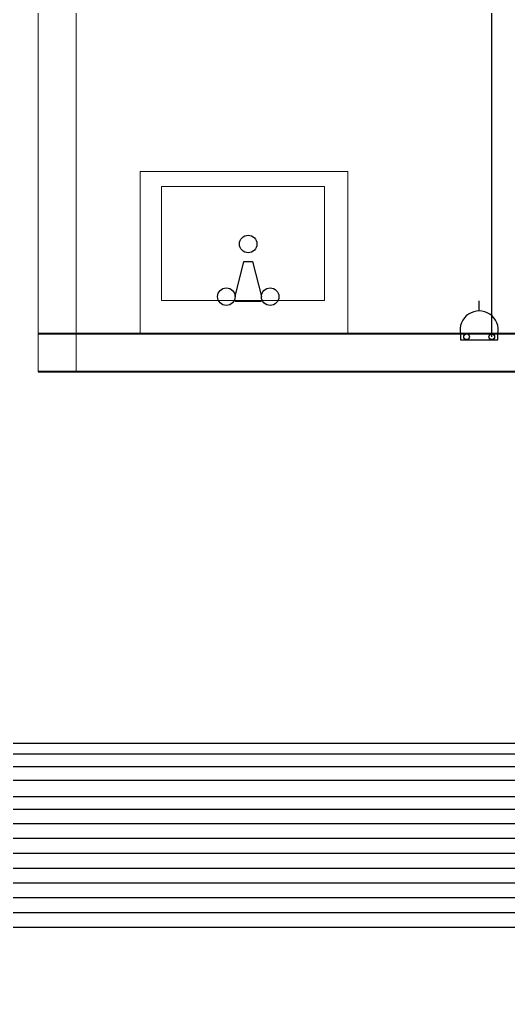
# Model space of a CAD drawing. Header units: inches. Extents: x 3955 to 4125, y 4886 to 4983.
# Drawn here: x 4038.58 to 4040.124, y 4928.142 to 4931.273 of the extents above; entities that cross this region are included whole.
import ezdxf

# ---------------------------------------------------------------- set-up
doc = ezdxf.new("R2010")
doc.units = ezdxf.units.IN
doc.header["$MEASUREMENT"] = 0
doc.layers.get('0').update_dxf_attribs({"lineweight": 35})
for name, color, linetype, lineweight in [('DIM IN', 12, 'Continuous', 15), ('Shop Drawing', 3, 'Continuous', 30), ('walls', 7, 'Continuous', 40)]:
    doc.layers.add(name, color=color, linetype=linetype, lineweight=lineweight)
for name, color, linetype in [('E-POWER', 3, 'Continuous'), ('N Wiring', 255, 'Continuous'), ('UMG-ML', 251, 'Continuous')]:
    doc.layers.add(name, color=color, linetype=linetype)

# ---------------------------------------------------------------- blocks, each defined once
blk = doc.blocks.new('11')
at = {"layer": 'DIM IN', "ltscale": 2.5}
blk.add_lwpolyline([(0.513, 0.6571), (0, 0.6571), (0, 0), (0.513, 0)], close=True, dxfattribs=at)
at = {"layer": 'DIM IN', "ltscale": 2.5, "elevation": 0}
blk.add_lwpolyline([(0.408, 0.5823), (0.0469, 0.5823), (0.0469, 0.067), (0.408, 0.067)], close=True, dxfattribs=at)
at = {"layer": 'UMG-ML', "ltscale": 2.5}
for p, q in [((0.2848, 0.3554, 0), (0.3956, 0.3831, 0)), ((0.4095, 0.3, 0), (0.4095, 0.3831, 0)), ((0.2848, 0.3277, 0), (0.2848, 0.3554, 0)), ((0.3956, 0.3, 0), (0.2848, 0.3277, 0))]:
    blk.add_line(p, q, dxfattribs=at)
for centre in [(0.3956, 0.4108, 0), (0.2294, 0.3416, 0), (0.3956, 0.2723, 0)]:
    blk.add_circle(centre, 0.0277, dxfattribs=at)
blk = doc.blocks.new('S1')
for p, q in [((0, 180), (0, 260)), ((-147, 0), (147, 0))]:
    blk.add_line(p, q)
blk.add_lwpolyline([(147, 0), (-147, 0), (-147, -47.8), (147, -47.8)], close=True)
for centre in [(-99, -23.9), (99, -23.9)]:
    blk.add_circle(centre, 22.2)
at = {"linetype": 'Continuous'}
blk.add_arc((0, 30), 150, 348.46158, 191.53842, dxfattribs=at)
blk = doc.blocks.new('A$C606D7A20')
at = {"layer": 'DIM IN', "ltscale": 2.5}
for p, q in [((24.19247, -7.00207), (24.19247, -8.30463)), ((24.31247, -7.00207), (24.31247, -8.30463))]:
    blk.add_line(p, q, dxfattribs=at)
at = {"layer": 'N Wiring'}
blk.add_lwpolyline([(25.62671, -8.19425), (25.62671, -5.30886, 0.4142136), (25.58671, -5.26886), (24.30283, -5.26886), (24.30283, -5.18921), (27.36951, -5.18921, 0.4142136), (27.40951, -5.14921), (27.40951, -4.95149, -0.4142136), (27.44951, -4.91149), (27.53619, -4.91149), (27.53619, -4.8364), (27.66053, -4.8364, 0.4142136)], format="xyb", dxfattribs=at)
at = {"layer": 'Shop Drawing', "elevation": 0}
for points in [[(34.53807, -2.02164), (33.31778, -2.02164, 0.4142136), (33.27778, -2.06164), (33.27778, -9.69396, -0.4142136), (33.23778, -9.73396), (19.27281, -9.73396, -0.4142136), (19.23281, -9.69396), (19.23281, -8.70353, -0.4142136), (19.27281, -8.66353), (20.48283, -8.66353)], [(32.72046, -2.59454), (32.72046, -9.64884, -0.4142136), (32.68046, -9.68884), (19.31281, -9.68884, -0.4142136), (19.27281, -9.64884), (19.27281, -8.7196, -0.4142136), (19.31281, -8.6796), (20.48283, -8.6796)]]:
    blk.add_lwpolyline(points, format="xyb", dxfattribs=at)
at = {"layer": 'Shop Drawing'}
for points in [[(26.80727, -7.12146), (26.80727, -9.43995, -0.4142136), (26.76727, -9.47995), (19.51281, -9.47995, -0.4142136), (19.47281, -9.43995), (19.47281, -8.79996, -0.4142136), (19.51281, -8.75996), (20.48283, -8.75996)], [(20.48283, -8.72781), (19.43281, -8.72781, 0.4142136), (19.39281, -8.76781), (19.39281, -9.51229, 0.4142136), (19.43281, -9.55229), (29.69359, -9.55229, 0.4142136), (29.73359, -9.51229), (29.73359, -7.29673)], [(30.7703, -8.19425), (30.7703, -9.60878, -0.4142136), (30.7303, -9.64878), (19.35281, -9.64878, -0.4142136), (19.31281, -9.60878), (19.31281, -8.73567, -0.4142136), (19.35281, -8.69567), (20.48283, -8.69567)], [(30.082, -8.20709), (30.082, -9.5568, -0.4142136), (30.042, -9.5968), (19.39281, -9.5968, -0.4142136), (19.35281, -9.5568), (19.35281, -8.75174, -0.4142136), (19.39281, -8.71174), (20.48283, -8.71174)], [(20.48283, -8.74389), (19.47281, -8.74389, 0.4142136), (19.43281, -8.78389), (19.43281, -9.47266, 0.4142136), (19.47281, -9.51266), (27.07719, -9.51266, 0.4142136), (27.11719, -9.47266), (27.11719, -8.20709)], [(29.03728, -10.97539), (29.03728, -10.10136, 0.4142136), (28.99728, -10.06136), (18.99888, -10.06136, -0.4142136), (18.95888, -10.02136), (18.95888, -8.59907, -0.4142136), (18.99888, -8.55907), (20.48283, -8.55907)], [(29.60526, -12.71351), (29.60526, -10.05536, 0.4142136), (29.56526, -10.01536), (19.03281, -10.01536, -0.4142136), (18.99281, -9.97536), (18.99281, -8.6071, -0.4142136), (19.03281, -8.5671), (20.48283, -8.5671)], [(31.61587, -12.70066), (31.61587, -10.00846, 0.4142136), (31.57587, -9.96846), (19.07281, -9.96846, -0.4142136), (19.03281, -9.92846), (19.03281, -8.62317, -0.4142136), (19.07281, -8.58317), (20.48283, -8.58317)], [(36.48677, -9.92156), (19.11281, -9.92156, -0.4142136), (19.07281, -9.88156), (19.07281, -8.63924, -0.4142136), (19.11281, -8.59924), (20.48283, -8.59924)], [(20.48283, -8.61531), (19.15281, -8.61531, 0.4142136), (19.11281, -8.65531), (19.11281, -9.83466, 0.4142136), (19.15281, -9.87466), (36.5263, -9.87466)], [(36.54791, -9.82776), (19.19281, -9.82776, -0.4142136), (19.15281, -9.78776), (19.15281, -8.67139, -0.4142136), (19.19281, -8.63139), (20.48283, -8.63139)], [(36.50232, -9.78086), (19.23281, -9.78086, -0.4142136), (19.19281, -9.74086), (19.19281, -8.68746, -0.4142136), (19.23281, -8.64746), (20.48283, -8.64746)]]:
    blk.add_lwpolyline(points, format="xyb", dxfattribs=at)
at = {"layer": 'walls', "ltscale": 2.5}
for p, q in [((31.49743, -8.18463), (24.19247, -8.18463)), ((31.49743, -8.30463), (24.19247, -8.30463))]:
    blk.add_line(p, q, dxfattribs=at)
at = {"layer": 'DIM IN', "ltscale": 2.5, "rotation": 270}
blk.add_blockref('11', (24.5149, -7.67162), dxfattribs=at)
at = {"layer": 'E-POWER', "xscale": 0.0004022874689625001, "yscale": 0.0004022874689625001, "zscale": 0.0004022874689625001}
blk.add_blockref('S1', (25.58688, -8.18463), dxfattribs=at)

msp = doc.modelspace()

# ---------------------------------------------------------------- block references
msp.add_blockref('A$C606D7A20', (4014.4456, 4938.4649))

doc.saveas('drawing.dxf')
